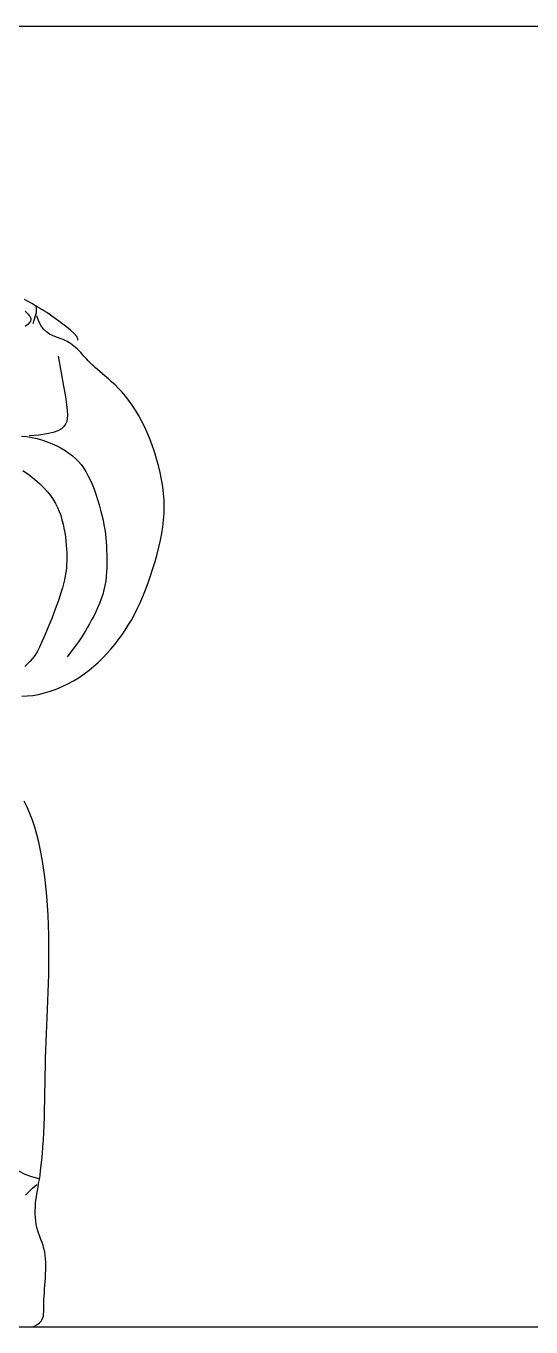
# Model space of a CAD drawing. Extents: x 1959 to 5877, y 3119 to 7489.
# Drawn here: x 4692.2 to 4770.2, y 5390.3 to 5591.3 of the extents above; entities that cross this region are included whole.
import ezdxf

# ---------------------------------------------------------------- set-up
doc = ezdxf.new("R2010")
doc.units = 0
doc.header["$MEASUREMENT"] = 0
doc.layers.get('0').update_dxf_attribs({"linetype": 'CONTINUOUS'})
for name, color, linetype in [('3', 3, 'CONTINUOUS'), ('7', 7, 'CONTINUOUS'), ('TEXT', 3, 'CONTINUOUS')]:
    doc.layers.add(name, color=color, linetype=linetype)

# ---------------------------------------------------------------- blocks, each defined once
blk = doc.blocks.new('雕像3')
blk.add_line((-77.42, 0.09), (77.42, -0.09))
at = {"layer": '3'}
for points in [[(74.97, 315.12), (75.27, 314.83), (75.57, 314.53), (75.86, 314.21), (76.12, 313.88), (76.37, 313.54), (76.57, 313.21), (76.71, 312.86), (76.74, 312.48), (76.62, 312.06), (76.31, 311.57), (75.78, 311.01), (74.98, 310.34)], [(78.38, 316.87), (78.38, 314.62), (77.26, 311.25)], [(85.13, 301.13), (86.09, 296), (86.84, 291.89), (87.4, 288.66), (87.79, 286.17), (88.01, 284.29), (88.08, 282.88), (88.01, 281.8), (87.81, 280.9), (87.47, 280.09), (86.95, 279.33), (86.18, 278.64), (85.08, 278.02), (83.6, 277.48), (81.66, 277.03), (79.19, 276.67), (76.13, 276.41)], [(73.8, 276.39), (75.44, 276.21), (77.07, 275.94), (78.68, 275.58), (80.26, 275.13), (81.79, 274.6), (83.28, 274), (84.71, 273.34), (86.06, 272.62), (87.33, 271.86), (88.51, 271.07), (89.58, 270.25), (90.56, 269.39), (91.46, 268.48), (92.28, 267.51), (93.05, 266.47), (93.76, 265.35), (94.43, 264.14), (95.07, 262.83), (95.7, 261.41), (96.3, 259.89), (96.87, 258.31), (97.41, 256.69), (97.9, 255.06), (98.36, 253.43), (98.76, 251.82), (99.11, 250.28), (99.39, 248.81), (99.62, 247.4), (99.81, 246.05), (99.95, 244.73), (100.06, 243.44), (100.13, 242.17), (100.19, 240.89), (100.23, 239.6), (100.26, 238.29), (100.27, 236.96), (100.25, 235.6), (100.2, 234.23), (100.09, 232.84), (99.93, 231.45), (99.7, 230.05), (99.39, 228.65), (98.99, 227.24), (98.53, 225.85), (98, 224.47), (97.42, 223.12), (96.82, 221.8), (96.19, 220.53), (95.56, 219.31), (94.93, 218.16), (94.32, 217.06), (93.7, 215.99), (93.04, 214.91), (92.3, 213.78), (91.46, 212.55), (90.47, 211.18), (89.31, 209.63), (87.95, 207.85)], [(74.16, 265.74), (76.15, 264.34), (77.87, 262.97), (79.37, 261.64), (80.68, 260.36), (81.81, 259.12), (82.8, 257.89), (83.64, 256.68), (84.36, 255.47), (84.98, 254.24), (85.51, 253), (85.97, 251.71), (86.36, 250.41), (86.69, 249.08), (86.97, 247.75), (87.21, 246.42), (87.4, 245.09), (87.55, 243.79), (87.67, 242.51), (87.76, 241.26), (87.82, 240.04), (87.85, 238.84), (87.84, 237.66), (87.8, 236.49), (87.71, 235.32), (87.57, 234.14), (87.39, 232.95), (87.15, 231.75), (86.86, 230.53), (86.53, 229.28), (86.15, 228.01), (85.74, 226.72), (85.29, 225.39), (84.8, 224.04), (84.29, 222.65), (83.75, 221.23), (83.19, 219.78), (82.6, 218.31), (81.99, 216.83), (81.36, 215.34), (80.71, 213.85), (80.05, 212.37), (79.37, 210.9), (78.65, 209.45), (77.76, 207.98), (76.53, 206.48), (74.81, 204.9)], [(43.17, 62.43), (47.15, 61.67), (50.61, 60.84), (53.62, 59.92), (56.23, 58.93), (58.53, 57.88), (60.58, 56.77), (62.44, 55.6), (64.19, 54.37), (65.9, 53.12), (67.59, 51.85), (69.29, 50.6), (71.05, 49.42), (72.89, 48.34), (74.84, 47.38), (76.94, 46.59), (79.21, 46.01)], [(74.99, 40.86), (76.05, 41.87), (77.24, 42.96), (78.58, 44.11)]]:
    blk.add_lwpolyline(points, dxfattribs=at)
at = {"layer": '7'}
for points in [[(91.23, 306.09), (91.23, 306.66), (90.81, 307.4), (90.06, 308.26), (89.05, 309.19), (87.88, 310.17), (86.63, 311.13), (85.39, 312.05), (84.23, 312.88), (83.22, 313.59), (82.36, 314.18), (81.61, 314.69), (80.94, 315.13), (80.32, 315.52), (79.73, 315.88), (79.12, 316.24), (78.48, 316.62), (77.78, 317.03), (77.03, 317.47), (76.26, 317.91), (75.48, 318.36), (74.72, 318.78)], [(73.93, 195.7), (75.6, 195.75), (77.31, 195.92), (79.08, 196.23), (80.89, 196.66), (82.72, 197.22), (84.56, 197.88), (86.39, 198.65), (88.19, 199.52), (89.95, 200.47), (91.65, 201.5), (93.27, 202.6), (94.81, 203.76), (96.29, 204.98), (97.69, 206.25), (99.03, 207.56), (100.32, 208.92), (101.54, 210.3), (102.71, 211.71), (103.83, 213.14), (104.91, 214.61), (105.94, 216.11), (106.94, 217.67), (107.9, 219.29), (108.83, 220.99), (109.73, 222.77), (110.61, 224.66), (111.47, 226.64), (112.31, 228.71), (113.11, 230.86), (113.87, 233.05), (114.59, 235.27), (115.25, 237.49), (115.86, 239.71), (116.41, 241.9), (116.89, 244.03), (117.3, 246.13), (117.62, 248.2), (117.86, 250.26), (118.02, 252.31), (118.08, 254.36), (118.04, 256.44), (117.89, 258.54), (117.64, 260.68), (117.29, 262.85), (116.85, 265.03), (116.33, 267.21), (115.73, 269.36), (115.07, 271.49), (114.34, 273.56), (113.58, 275.57), (112.77, 277.5), (111.92, 279.36), (111.03, 281.13), (110.11, 282.82), (109.16, 284.43), (108.17, 285.95), (107.15, 287.38), (106.09, 288.73), (105.01, 289.99), (103.92, 291.16), (102.84, 292.24), (101.77, 293.24), (100.75, 294.16), (99.78, 294.99), (98.89, 295.74), (98.08, 296.41), (97.38, 297.01), (96.78, 297.54), (96.24, 298.02), (95.77, 298.46), (95.33, 298.89), (94.91, 299.31), (94.5, 299.74), (94.08, 300.2), (93.63, 300.69), (93.16, 301.21), (92.66, 301.75), (92.16, 302.29), (91.64, 302.83), (91.12, 303.35), (90.59, 303.85), (90.07, 304.3), (89.56, 304.72), (89.05, 305.09), (88.52, 305.42), (87.97, 305.73), (87.37, 306.03), (86.73, 306.31), (86.01, 306.59), (85.23, 306.88), (84.36, 307.19), (83.43, 307.57), (82.49, 308.05), (81.55, 308.68), (80.66, 309.51), (79.85, 310.59), (79.15, 311.96), (78.59, 313.67)], [(77.42, -0.09), (78.56, 0.54), (79.4, 1.18), (79.98, 1.84), (80.36, 2.51), (80.57, 3.22), (80.67, 3.96), (80.69, 4.75), (80.69, 5.59), (80.7, 6.49), (80.72, 7.44), (80.77, 8.44), (80.82, 9.49), (80.88, 10.57), (80.95, 11.69), (81.03, 12.84), (81.11, 14.01), (81.19, 15.2), (81.26, 16.41), (81.31, 17.61), (81.33, 18.8), (81.32, 19.97), (81.27, 21.12), (81.17, 22.22), (81, 23.27), (80.77, 24.27), (80.49, 25.23), (80.17, 26.15), (79.83, 27.05), (79.49, 27.95), (79.15, 28.85), (78.84, 29.78), (78.58, 30.75), (78.37, 31.76), (78.22, 32.8), (78.12, 33.88), (78.07, 34.97), (78.06, 36.07), (78.09, 37.15), (78.16, 38.23), (78.26, 39.27), (78.4, 40.28), (78.55, 41.28), (78.73, 42.29), (78.92, 43.34), (79.12, 44.45), (79.33, 45.65), (79.54, 46.97), (79.74, 48.43), (79.93, 50.05), (80.11, 51.83), (80.28, 53.75), (80.44, 55.8), (80.58, 57.96), (80.7, 60.24), (80.81, 62.61), (80.9, 65.06), (80.97, 67.58), (81.02, 70.15), (81.07, 72.76), (81.11, 75.4), (81.15, 78.05), (81.19, 80.69), (81.25, 83.31), (81.32, 85.9), (81.41, 88.44), (81.51, 90.96), (81.62, 93.46), (81.74, 95.98), (81.86, 98.52), (81.97, 101.11), (82.07, 103.78), (82.16, 106.53), (82.23, 109.38), (82.28, 112.32), (82.29, 115.33), (82.28, 118.39), (82.23, 121.48), (82.15, 124.58), (82.02, 127.67), (81.85, 130.73), (81.62, 133.75), (81.35, 136.7), (81.03, 139.59), (80.65, 142.4), (80.22, 145.13), (79.73, 147.77), (79.18, 150.31), (78.58, 152.73), (77.92, 155.04), (77.19, 157.23), (76.41, 159.3), (75.56, 161.24), (74.65, 163.07)]]:
    blk.add_lwpolyline(points, dxfattribs=at)

msp = doc.modelspace()

# ---------------------------------------------------------------- linework, layer by layer
at = {"layer": '7', "color": 7}
msp.add_line((2813.52, 5390.39), (5213.52, 5390.39), dxfattribs=at)
at = {"layer": 'TEXT'}
for q in [(5696.97, 5591.26), (5679.98, 5591.26)]:
    msp.add_line((2278.24, 5591.26), q, dxfattribs=at)

# ---------------------------------------------------------------- block references
at = {"layer": '7', "xscale": 0.4976640000000001, "yscale": 0.4976640000000001, "zscale": 0.4976640000000001}
msp.add_blockref('雕像3', (4654.79, 5390.39), dxfattribs=at)

doc.saveas('drawing.dxf')
